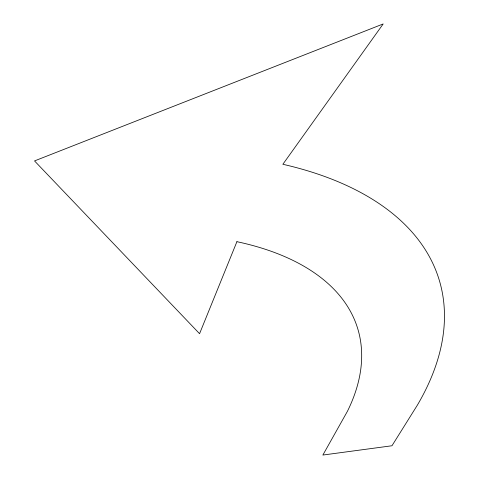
<?xml version="1.0" encoding="UTF-8"?>
<svg xmlns="http://www.w3.org/2000/svg" width="479" height="479" viewBox="0 0 479 479"><rect width="100%" height="100%" fill="white"/><g stroke="black" fill="none" stroke-linecap="round" stroke-linejoin="round"><path stroke-width="0.72" d="M236.907 241.691L199.563 333.695L34.53 160.92L383.176 23.95L282.867 164.279A437.992 229.83 -16.7 0 1 417.263 405.318L391.972 445.757L322.864 455.05L347.431 411.281A334.767 173.398 -17 0 0 236.907 241.685"/></g></svg>
